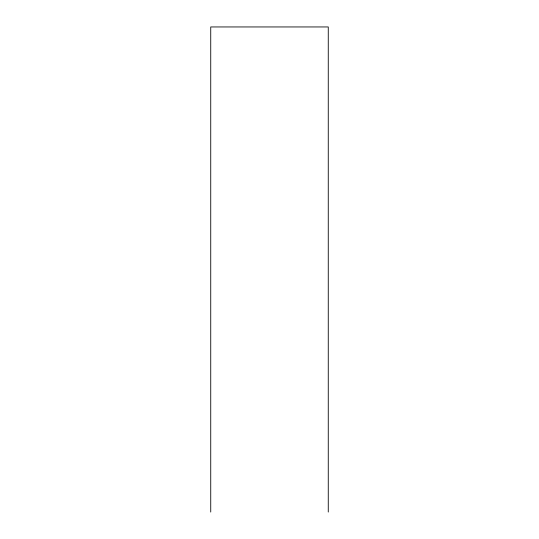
<?xml version="1.0" encoding="UTF-8"?>
<svg xmlns="http://www.w3.org/2000/svg" width="539" height="539" viewBox="0 0 539 539"><rect width="100%" height="100%" fill="white"/><g stroke="black" fill="none" stroke-linecap="round" stroke-linejoin="round"><path stroke-width="0.81" d="M328.264 512.05L328.264 26.95L210.736 26.95L210.736 512.05"/></g></svg>
